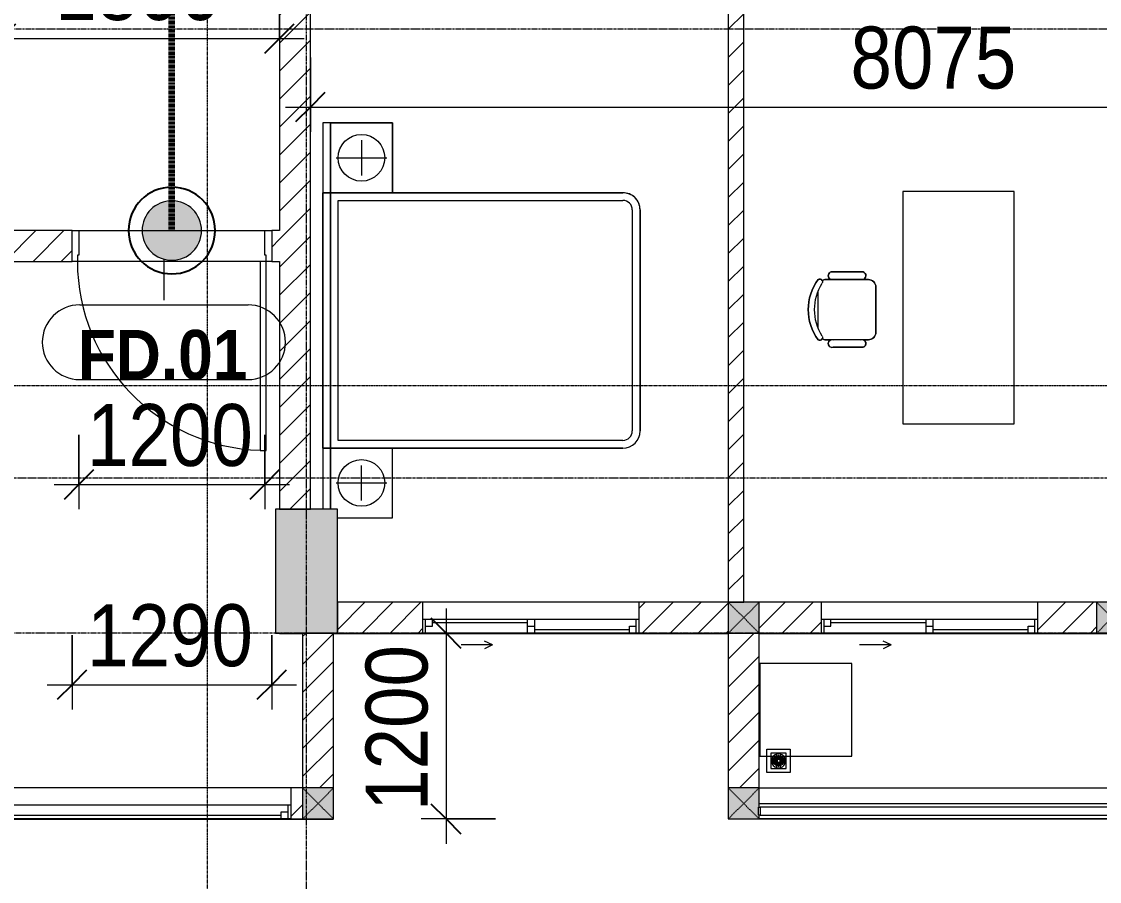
# Model space of a CAD drawing. Header units: millimetres. Extents: x 1591 to 239243, y -15958 to 82755.
# Drawn here: x 183710 to 190674, y 22933 to 28486 of the extents above; entities that cross this region are included whole.
import ezdxf

# ---------------------------------------------------------------- set-up
doc = ezdxf.new("R2010")
doc.units = ezdxf.units.MM
for name, pattern in [('1 NÉT CALL OUT', [6, 3, -3]), ('Dash Dot 3_16_', [7.9375, 4.7625, -1.5875, 0, -1.5875]), ('Dash_2_', [6, 3, -3]), ('Grid Line', [22.225, 12.7, -3.175, 3.175, -3.175])]:
    doc.linetypes.add(name, pattern=pattern)
for name, color, linetype, lineweight in [('0-1', 250, 'Continuous', 5), ('A-ANNO-DIMS', 211, 'Continuous', 9), ('A-ANNO-DIMS-160', 211, 'Continuous', 9), ('A-ANNO-NOTE', 131, 'Continuous', 9), ('A-ANNO-NOTE-1', 131, 'Continuous', 25), ('A-DETL-3', 90, '1 NÉT CALL OUT', 100), ('A-DETL-GENF-2', 10, 'Continuous', 9), ('A-DOOR-3', 10, 'Continuous', 9), ('A-DOOR-FRAM-1', 10, 'Continuous', 9), ('A-DOOR-IDEN', 31, 'Continuous', 9), ('A-FLOR-1', 7, 'Continuous', 9), ('A-FLOR-2', 9, 'Continuous', 9), ('A-FLOR-HRAL', 11, 'Continuous', 9), ('A-GLAZ', 151, 'Continuous', 9), ('A-WALL', 113, 'Continuous', 9), ('A-WALL-1', 253, 'Continuous', 18), ('A-WALL-3', 113, 'Continuous', 18), ('A-WALL-PATT-1', 10, 'Continuous', 9), ('A-WALL-PATT-2', 111, 'Continuous', 9), ('G-ANNO-SYMB-1', 111, 'Dash Dot 3_16_', 18), ('G-IMPT-1', 254, 'Continuous', 9), ('I-FURN', 30, 'Continuous', 9), ('I-FURN-1', 254, 'Continuous', 9), ('M-EQPM-1', 254, 'Continuous', 9), ('S-COLS', 52, 'Continuous', 9), ('S-COLS-1', 52, 'Continuous', 5), ('S-COLS-2', 250, 'Continuous', 18), ('S-COLS-6', 52, 'Continuous', 18), ('S-COLS-HDLN', 52, 'Dash_2_', 9), ('S-GRID-1', 1, 'Grid Line', 9)]:
    doc.layers.add(name, color=color, linetype=linetype, lineweight=lineweight)
doc.styles.add('Arial_B_4', font='arialbd_0.ttf', dxfattribs={"width": 0.9, "height": 320})
doc.styles.add('UTM Avo', font='UTM Avo.ttf', dxfattribs={"width": 0.9, "height": 400})
doc.dimstyles.new('1_Dim_chi_tiet_2_5', dxfattribs={"dimscale": 304.8, "dimtxt": 399.720379, "dimasz": 0.629921, "dimexe": 0.524934, "dimexo": 0.0625, "dimgap": 0.052493, "dimtad": 1, "dimdec": 0, "dimrnd": 5, "dimzin": 0, "dimdsep": 46, "dimtxsty": 'UTM Avo', "dimblk1": 'OBLIQUE', "dimblk2": 'OBLIQUE', "dimsah": 1, "dimcen": 0.09, "dimdle": 0.524934, "dimazin": 0, "dimtfac": 1, "dimtdec": 4, "dimtix": 1, "dimtmove": 0, "dimatfit": 3, "dimfxl": 1.049869, "dimfxlon": 1, "dimtvp": 1, "dimtolj": 1, "dimtzin": 0, "dimarcsym": 2})
doc.dimstyles.new('1_Dim_chi_tiet_2_5_1', dxfattribs={"dimscale": 304.8, "dimtxt": 399.720379, "dimasz": 0.629921, "dimexe": 0.524934, "dimexo": 0.0625, "dimgap": 0.052493, "dimtad": 1, "dimdec": 0, "dimrnd": 5, "dimzin": 0, "dimdsep": 46, "dimtxsty": 'UTM Avo', "dimblk1": 'OBLIQUE', "dimblk2": 'OBLIQUE', "dimsah": 1, "dimcen": 0.09, "dimdle": 0.524934, "dimazin": 0, "dimtfac": 1, "dimtdec": 4, "dimtix": 1, "dimtmove": 0, "dimatfit": 3, "dimfxl": 1.049869, "dimfxlon": 1, "dimtvp": 1, "dimtolj": 1, "dimtzin": 0, "dimarcsym": 2})
pattern_1 = [(45, (101998.83, 0), (-90.50967, 90.50967), [])]

# ---------------------------------------------------------------- blocks, each defined once
blk = doc.blocks.new('NCV_TKTC_KET CAU_rvt-1-TKCS_MB TẦNG 5')
at = {"layer": 'S-COLS-1'}
blk.add_hatch(color=256, dxfattribs=at).paths.add_polyline_path([(83352.6, 24536.9), (83752.6, 24536.9), (83752.6, 25336.9), (83352.6, 25336.9), (83352.6, 24561.9)])
at = {"layer": 'A-FLOR-1'}
for p, q in [((83377.6, 24535.2), (83527.6, 24535.2)), ((83727.2, 24535.2), (86277.6, 24535.2)), ((86477.6, 24535.2), (91652.6, 24535.2)), ((77102.6, 23335.3), (83727.6, 23335.3)), ((86477.6, 23336.9), (91652.6, 23336.9))]:
    blk.add_line(p, q, dxfattribs=at)
at = {"layer": 'S-COLS-2'}
for p, q in [((83752.6, 25336.9), (83352.6, 25336.9)), ((83352.6, 25336.9), (83352.6, 24536.9)), ((83752.6, 24536.9), (83752.6, 25336.9)), ((83352.6, 24536.9), (83752.6, 24536.9))]:
    blk.add_line(p, q, dxfattribs=at)
blk = doc.blocks.new('GIUONG NGU-2TAB-1600x2000 - GIUONG NGU-2TAB-1600x2000-V61-TKCS_MB TẦNG 5')
at = {"layer": 'I-FURN-1'}
for p, q in [((458.5, 0), (63.7, 0)), ((458.5, -50), (458.5, 0)), ((2108.2, 0), (458.5, 0)), ((458.5, 0), (458.5, -50)), ((458.5, 0), (2108.2, 0)), ((2108.2, -50), (2108.2, 0)), ((458.5, -50), (63.7, -50)), ((63.7, -50), (458.5, -50)), ((458.5, -50), (63.7, -50)), ((458.5, -450.3), (458.5, -50)), ((2108.2, -50), (458.5, -50)), ((458.5, -50), (458.5, -1938.9)), ((458.5, -50), (2108.2, -50)), ((458.5, -1938.9), (458.5, -50)), ((458.5, -450.3), (458.5, -50)), ((458.5, -50), (2108.2, -50)), ((2558.2, 0), (2108.2, 0)), ((2108.2, 0), (2108.2, -50)), ((2558.2, -50), (2108.2, -50)), ((2108.2, -50), (2108.2, -450.3)), ((2108.2, -1938.9), (2108.2, -50)), ((2108.2, -50), (2558.2, -50)), ((2108.2, -50), (2558.2, -50)), ((2108.2, -450.3), (2108.2, -50)), ((2108.2, -50), (2108.2, -1938.9)), ((2558.2, -50), (2558.2, 0)), ((2558.2, -450.3), (2558.2, -50)), ((2558.2, -50), (2558.2, -450.3)), ((8.5, -95), (8.5, -450.3)), ((8.5, -95), (8.5, -450.3)), ((233.5, -86.8), (233.5, -413.5)), ((508.5, -100), (2058.2, -100)), ((508.5, -1938.9), (508.5, -100)), ((2058.2, -100), (2058.2, -1938.9)), ((2333.2, -86.8), (2333.2, -413.5)), ((120.2, -250.2), (346.8, -250.2)), ((2446.5, -250.2), (2219.8, -250.2)), ((8.5, -450.3), (458.5, -450.3)), ((8.5, -450.3), (458.5, -450.3)), ((2108.2, -450.3), (2558.2, -450.3)), ((2558.2, -450.3), (2108.2, -450.3)), ((1997.1, -2000), (569.6, -2000)), ((569.6, -2050), (1997.1, -2050)), ((1997.1, -2050), (569.6, -2050))]:
    blk.add_line(p, q, dxfattribs=at)
for centre in [(233.5, -250.2), (2333.2, -250.2)]:
    blk.add_circle(centre, 150.7, dxfattribs=at)
for centre, radius, start, end in [((569.6, -1938.9), 111.1, 180, 270), ((569.6, -1938.9), 111.1, 180, 270), ((569.6, -1938.9), 61.1, 180, 270), ((1997.1, -1938.9), 111.1, 270, 360), ((1997.1, -1938.9), 61.1, 270, 0), ((1997.1, -1938.9), 111.1, 270, 0)]:
    blk.add_arc(centre, radius, start, end, dxfattribs=at)
blk = doc.blocks.new('BAN LV A - BAN LV A_dwg_ban hoc2-348006-TKCS_MB TẦNG 5')
at = {"layer": 'I-FURN'}
for p, q in [((145.8, 437.4), (-145.8, 437.4)), ((-243, 354.4), (-243, 162)), ((-194.4, 388.8), (-194.4, 113.4)), ((194.4, 113.4), (194.4, 388.8)), ((194.4, 351.4), (194.4, 150.8)), ((243.7, 162), (243.7, 354.4)), ((-120.5, 64.8), (120.5, 64.8))]:
    blk.add_line(p, q, dxfattribs=at)
at = {"layer": 'I-FURN', "flags": 128}
blk.add_lwpolyline([(-737.8, 610.5), (-737.8, 1330.5), (-154.9, 1330.5), (762.2, 1330.5), (762.2, 610.5)], close=True, dxfattribs=at)
at = {"layer": 'I-FURN'}
for centre, radius, start, end in [((-145.8, 388.8), 48.6, 90, 180), ((145.8, 388.8), 48.6, 360, 90), ((-218.7, 347.3), 25.3, 343.7398, 163.7398), ((219.4, 347.3), 25.3, 16.2602, 170.70537), ((-218.7, 154.9), 25.3, 163.7398, 16.2602), ((219.4, 154.9), 25.3, 189.29463, 16.2602), ((-180.2, 75.4), 17.8, 57.97259, 216.69006), ((-145.8, 113.4), 48.6, 180, 207.58444), ((0, 359.3), 318.2, 237.57575, 302.42425), ((180.2, 75.4), 17.8, 323.30994, 122.02741), ((145.8, 113.4), 48.6, 332.41556, 0), ((0, 324), 324, 233.1301, 306.8699)]:
    blk.add_arc(centre, radius, start, end, dxfattribs=at)
blk = doc.blocks.new('BAN LV A - BAN LV A_dwg-348005-TKCS_MB TẦNG 5')
at = {"extrusion": (0, 0, -1), "zscale": -1, "rotation": 180}
blk.add_blockref('BAN LV A - BAN LV A_dwg_ban hoc2-348006-TKCS_MB TẦNG 5', (-729, 1383.7), dxfattribs=at)
blk = doc.blocks.new('BAN LV A - BAN LV A-348231-TKCS_MB TẦNG 5')
at = {"layer": 'I-FURN-1'}
for p, q in [((534.6, 1270.3), (534.6, 1235.9)), ((923.4, 1232.9), (923.4, 1270.3)), ((486, 1221.7), (486, 1029.3)), ((972.7, 1029.3), (972.7, 1221.7)), ((534.6, 1029.3), (534.6, 994.9)), ((923.4, 994.9), (923.4, 1032.3)), ((583.2, 946.3), (874.8, 946.3)), ((1491.2, 773.2), (-8.8, 773.2)), ((-8.8, 773.2), (-8.8, 53.2)), ((1491.2, 53.2), (1491.2, 773.2)), ((-8.8, 53.2), (1491.2, 53.2))]:
    blk.add_line(p, q, dxfattribs=at)
for centre, radius, start, end in [((729, 1059.7), 324, 53.1301, 126.8699), ((510.3, 1228.8), 25.3, 16.2602, 196.2602), ((548.9, 1308.3), 17.8, 143.30994, 240.59603), ((583.2, 1270.3), 48.6, 152.41556, 180), ((909.2, 1308.3), 17.8, 299.40397, 36.69006), ((874.8, 1270.3), 48.6, 360, 27.58444), ((948.4, 1228.8), 25.3, 343.7398, 170.70537), ((510.3, 1036.4), 25.3, 196.2602, 343.7398), ((583.2, 994.9), 48.6, 180, 270), ((874.8, 994.9), 48.6, 270, 360), ((948.4, 1036.4), 25.3, 189.29463, 343.7398)]:
    blk.add_arc(centre, radius, start, end, dxfattribs=at)
blk.add_blockref('BAN LV A - BAN LV A_dwg-348005-TKCS_MB TẦNG 5', (0, 0))
blk = doc.blocks.new('MAY GIAT - MAY GIAT_dwg-348053-TKCS_MB TẦNG 5')
at = {"layer": 'G-IMPT-1', "flags": 128}
blk.add_lwpolyline([(5, 596.6), (5, 2.3), (605, 2.3), (605, 596.6)], close=True, dxfattribs=at)
blk = doc.blocks.new('MAY GIAT - MAY GIAT-348233-TKCS_MB TẦNG 5')
at = {"layer": 'I-FURN-1'}
for p, q in [((5, 596.6), (5, 2.3)), ((605, 596.6), (5, 596.6)), ((605, 2.3), (605, 596.6)), ((5, 2.3), (605, 2.3))]:
    blk.add_line(p, q, dxfattribs=at)
blk.add_blockref('MAY GIAT - MAY GIAT_dwg-348053-TKCS_MB TẦNG 5', (0, 0))
blk = doc.blocks.new('THU NUOC - THU NUOC-V78-TKCS_MB TẦNG 5')
at = {"layer": 'M-EQPM-1'}
for p, q in [((-66.3, -70.6), (-66.3, 79.4)), ((-66.3, 79.4), (38.4, 79.4)), ((38.4, 79.4), (83.7, 79.4)), ((83.7, 79.4), (83.7, -70.6)), ((38.4, 54.4), (-41.3, 54.4)), ((-41.3, 54.4), (-41.3, -45.6)), ((-23.3, 19.6), (38.4, 19.6)), ((38.4, 13.6), (-23.3, 13.6)), ((-23.3, 7.2), (0.7, 7.2)), ((0.7, 1.2), (-23.3, 1.2)), ((-11, 32.1), (28.5, 32.1)), ((28.5, 26.1), (-11, 26.1)), ((-1.1, 44.5), (18.5, 44.5)), ((18.5, 38.5), (-1.1, 38.5)), ((0.7, 7.2), (0.7, 1.2)), ((16.7, 1.2), (16.7, 7.2)), ((16.7, 7.2), (38.4, 7.2)), ((38.4, 1.2), (16.7, 1.2)), ((58.7, 54.4), (38.4, 54.4)), ((38.4, 19.6), (40.9, 19.6)), ((40.9, 13.6), (38.4, 13.6)), ((38.4, 7.2), (40.9, 7.2)), ((40.9, 1.2), (38.4, 1.2)), ((58.7, -45.6), (58.7, 54.4)), ((-41.3, -45.6), (38.4, -45.6)), ((-23.3, -4.8), (38.4, -4.8)), ((38.4, -10.8), (-23.3, -10.8)), ((-11, -17.3), (28.5, -17.3)), ((28.5, -23.3), (-11, -23.3)), ((-1.1, -29.6), (18.5, -29.6)), ((18.5, -35.6), (-1.1, -35.6)), ((38.4, -4.8), (40.9, -4.8)), ((40.9, -10.8), (38.4, -10.8)), ((38.4, -45.6), (58.7, -45.6)), ((38.4, -70.6), (-66.3, -70.6)), ((83.7, -70.6), (38.4, -70.6))]:
    blk.add_line(p, q, dxfattribs=at)
for centre, radius, start, end in [((8.7, 4.4), 45, 48.54217, 180), ((8.7, 4.4), 45, 48.54217, 180), ((8.7, 4.4), 45, 180, 311.45783), ((8.7, 4.4), 45, 180, 311.45783), ((-23.3, 16.6), 3, 90, 270), ((-23.3, 4.2), 3, 90, 270), ((-11, 29.1), 3, 90, 270), ((-1.1, 41.5), 3, 90, 270), ((18.5, 41.5), 3, 270, 90), ((28.5, 29.1), 3, 270, 90), ((8.7, 4.4), 45, 45, 48.54217), ((8.7, 4.4), 45, 30, 48.54217), ((8.7, 4.4), 45, 30, 45), ((40.9, 16.6), 3, 45, 90), ((40.9, 16.6), 3, 270, 285), ((40.9, 4.2), 3, 75, 90), ((40.9, 4.2), 3, 270, 300), ((40.9, 16.6), 3, 285, 315), ((40.9, 4.2), 3, 60, 75), ((40.9, 4.2), 3, 45, 60), ((40.9, 4.2), 3, 300, 330), ((40.9, 16.6), 3, 30, 45), ((40.9, 16.6), 3, 315, 345), ((40.9, 4.2), 3, 15, 45), ((40.9, 16.6), 3, 0, 30), ((40.9, 4.2), 3, 330, 345), ((40.9, 16.6), 3, 345, 0), ((40.9, 4.2), 3, 345, 15), ((8.7, 4.4), 45, 0, 30), ((8.7, 4.4), 45, 15, 30), ((8.7, 4.4), 45, 330, 0), ((8.7, 4.4), 45, 360, 15), ((8.7, 4.4), 45, 345, 360), ((-23.3, -7.8), 3, 90, 270), ((-11, -20.3), 3, 90, 270), ((-1.1, -32.6), 3, 90, 270), ((18.5, -32.6), 3, 270, 90), ((28.5, -20.3), 3, 270, 90), ((8.7, 4.4), 45, 311.45783, 315), ((8.7, 4.4), 45, 311.45783, 315), ((8.7, 4.4), 45, 315, 330), ((8.7, 4.4), 45, 315, 330), ((40.9, -7.8), 3, 75, 90), ((40.9, -7.8), 3, 270, 315), ((40.9, -7.8), 3, 60, 75), ((40.9, -7.8), 3, 15, 60), ((40.9, -7.8), 3, 315, 330), ((40.9, -7.8), 3, 330, 15), ((8.7, 4.4), 45, 330, 345)]:
    blk.add_arc(centre, radius, start, end, dxfattribs=at)
blk = doc.blocks.new('NCV_TKTC_TANG 5_rvt-1-TKCS_MB TẦNG 5')
at = {"layer": 'A-WALL-PATT-1'}
h = blk.add_hatch(dxfattribs=at)
h.set_pattern_fill('FP_1', color=256, style=0, pattern_type=2)
h.set_pattern_definition([(45, (0, 0), (-90.50967, 90.50967), [])])
h.paths.add_polyline_path([(86377.6, 24737.4), (86377.6, 28836.9), (86277.6, 28836.9), (86277.6, 24737.4)])
h.paths.add_polyline_path([(86371, 29036.9), (86377.6, 29036.9), (86377.6, 29486.9), (86277.6, 29486.9), (86277.6, 29036.9)])
h.paths.add_polyline_path([(86327.6, 30386.9), (86377.6, 30386.9), (86377.6, 30436.5), (86277.6, 30436.5), (86277.6, 30386.9)])
at = {"layer": 'A-FLOR-2'}
blk.add_line((86477.6, 23536.9), (91652.6, 23536.9), dxfattribs=at)
at = {"layer": 'A-WALL-1'}
for p, q in [((86277.6, 28836.9), (86277.6, 24737.4)), ((86377.6, 24737.4), (86377.6, 28836.9)), ((86277.6, 24737.4), (86377.6, 24737.4))]:
    blk.add_line(p, q, dxfattribs=at)
at = {"layer": 'I-FURN-1'}
for name, p, rotation in [('GIUONG NGU-2TAB-1600x2000 - GIUONG NGU-2TAB-1600x2000-V61-TKCS_MB TẦNG 5', (83657.6, 25273.2), 90.00000000000077), ('BAN LV A - BAN LV A-348231-TKCS_MB TẦNG 5', (88177.6, 25896.9), 90.00000000000031), ('MAY GIAT - MAY GIAT-348233-TKCS_MB TẦNG 5', (87077.6, 23736.9), 90.00000000000031)]:
    blk.add_blockref(name, p, dxfattribs=dict(at, rotation=rotation))
at = {"layer": 'M-EQPM-1', "rotation": 90.0000000000001}
blk.add_blockref('THU NUOC - THU NUOC-V78-TKCS_MB TẦNG 5', (86607, 23703.6), dxfattribs=at)
blk = doc.blocks.new('G1_SOF - BO TRU - 200x200-V17-TKCS_MB TẦNG 5')
at = {"layer": 'S-COLS'}
blk.add_hatch(color=256, dxfattribs=at).paths.add_polyline_path([(-100, -100), (100, -99.6), (100, -74.6), (95, -73.3), (95, -24.6), (100, -24.6), (100, 100), (-100, 100), (-100, -100)])
at = {"layer": 'S-COLS-6'}
for p, q in [((100, 100), (-100, 100)), ((-100, 100), (-100, -100)), ((100, -24.6), (100, 100)), ((-100, -100), (100, -100)), ((100, -100), (100, -74.6))]:
    blk.add_line(p, q, dxfattribs=at)
at = {"layer": 'S-COLS-HDLN'}
for p, q in [((100, 100), (-100, -100)), ((-100, 100), (100, -100))]:
    blk.add_line(p, q, dxfattribs=at)
blk = doc.blocks.new('G1_SOF - BO TRU - 200x200-3055083-TKCS_MB TẦNG 5')
at = {"layer": 'S-COLS'}
blk.add_hatch(color=256, dxfattribs=at).paths.add_polyline_path([(100, -100), (100, 100), (-100, 100), (-100, -100), (8.4, -100)])
at = {"layer": 'S-COLS-6'}
for p, q in [((100, 100), (-100, 100)), ((-100, 100), (-100, -100)), ((100, -100), (100, 100)), ((-100, -100), (100, -100))]:
    blk.add_line(p, q, dxfattribs=at)
at = {"layer": 'S-COLS-HDLN'}
for p, q in [((100, 100), (-100, -100)), ((-100, 100), (100, -100))]:
    blk.add_line(p, q, dxfattribs=at)
blk = doc.blocks.new('1_FAMILY RVT - W01-WxH 1400x1400xmm-389822-TKCS_MB TẦNG 5')
at = {"layer": 'A-GLAZ'}
for p, q in [((248.4, 172.39), (299.2, 197.79)), ((248.4, 172.39), (299.2, 146.99)), ((248.4, 172.39), (451.6, 172.39)), ((-700, 96.19), (-700, -103.81)), ((700, 96.19), (-700, 96.19)), ((-700, 96.19), (-636.5, 96.19)), ((-680.95, 96.19), (-680.95, 7.29)), ((-636.5, 96.19), (-22.225, 96.19)), ((-636.5, 96.19), (-636.5, 51.74)), ((-636.5, 73.965), (-22.225, 73.965)), ((-22.225, 7.29), (-22.225, 96.19)), ((-22.225, 96.19), (22.225, 96.19)), ((22.225, 96.19), (680.95, 96.19)), ((22.225, 96.19), (22.225, 7.29)), ((680.95, 96.19), (700, 96.19)), ((680.95, 96.19), (680.95, 7.29)), ((700, -103.81), (700, 96.19)), ((-700, 7.29), (-680.95, 7.29)), ((-636.5, 51.74), (-680.95, 51.74)), ((-680.95, 7.29), (-22.225, 7.29)), ((22.225, 51.74), (-22.225, 51.74)), ((-22.225, 7.29), (22.225, 7.29)), ((22.225, 29.515), (636.5, 29.515)), ((22.225, 7.29), (636.5, 7.29)), ((636.5, 51.74), (636.5, 7.29)), ((680.95, 51.74), (636.5, 51.74)), ((636.5, 7.29), (700, 7.29)), ((-700, -103.81), (700, -103.81))]:
    blk.add_line(p, q, dxfattribs=at)
blk = doc.blocks.new('1_FAMILY RVT - W01-WxH 1400x6000-587637-TKCS_MB TẦNG 5')
at = {"layer": 'A-GLAZ'}
for p, q in [((1398.4, 172.39), (1449.2, 197.79)), ((1398.4, 172.39), (1449.2, 146.99)), ((1398.4, 172.39), (1601.6, 172.39)), ((-3000, 96.19), (-3000, -103.81)), ((3000, 96.19), (-3000, 96.19)), ((-3000, 96.19), (-2936.5, 96.19)), ((-2980.95, 96.19), (-2980.95, 7.29)), ((-2936.5, 96.19), (-22.225, 96.19)), ((-2936.5, 96.19), (-2936.5, 51.74)), ((-2936.5, 73.965), (-22.225, 73.965)), ((-22.225, 7.29), (-22.225, 96.19)), ((-22.225, 96.19), (22.225, 96.19)), ((22.225, 96.19), (2980.95, 96.19)), ((22.225, 96.19), (22.225, 7.29)), ((2980.95, 96.19), (3000, 96.19)), ((2980.95, 96.19), (2980.95, 7.29)), ((3000, -103.81), (3000, 96.19)), ((-3000, 7.29), (-2980.95, 7.29)), ((-2936.5, 51.74), (-2980.95, 51.74)), ((-2980.95, 7.29), (-22.225, 7.29)), ((22.225, 51.74), (-22.225, 51.74)), ((-22.225, 7.29), (22.225, 7.29)), ((22.225, 29.515), (2936.5, 29.515)), ((22.225, 7.29), (2936.5, 7.29)), ((2936.5, 51.74), (2936.5, 7.29)), ((2980.95, 51.74), (2936.5, 51.74)), ((2936.5, 7.29), (3000, 7.29)), ((-3000, -103.81), (3000, -103.81))]:
    blk.add_line(p, q, dxfattribs=at)
blk = doc.blocks.new('Railing - 50 x 10mm-1251311-TKCS_MB TẦNG 5')
at = {"layer": 'A-FLOR-HRAL'}
for p, q in [((25, 5), (-25, 5)), ((-25, 5), (-25, -5)), ((25, -5), (25, 5)), ((-25, -5), (25, -5))]:
    blk.add_line(p, q, dxfattribs=at)
blk = doc.blocks.new('Railing - Railing-3261678-TKCS_MB TẦNG 5')
at = {"layer": 'A-FLOR-HRAL'}
for p, q in [((91652.6, 23412.4), (86482.6, 23412.4)), ((86482.6, 23362.4), (91652.6, 23362.4))]:
    blk.add_line(p, q, dxfattribs=at)
at = {"extrusion": (0, 0, -1), "zscale": -1, "rotation": 90}
for p in [(-86477.6, 23387.4), (-91657.6, 23387.4)]:
    blk.add_blockref('Railing - 50 x 10mm-1251311-TKCS_MB TẦNG 5', p, dxfattribs=at)
blk = doc.blocks.new('FD_01 - FD_01-1200x2200mm-1787918-TKCS_MB TẦNG 5')
at = {"layer": 'A-DETL-GENF-2'}
for p, q in [((610, -100), (570, -100)), ((570, -100), (570, -1320)), ((610, -1320), (610, -100)), ((570, -1320), (610, -1320))]:
    blk.add_line(p, q, dxfattribs=at)
blk.add_arc((610, -100), 1220, 180, 268.12111, dxfattribs=at)
at = {"layer": 'A-DOOR-FRAM-1'}
for p, q in [((-645, 100), (-600, 100)), ((-645, -100), (-645, 100)), ((-600, 100), (-600, -60)), ((600, 100), (645, 100)), ((600, -60), (600, 100)), ((645, 100), (645, -100)), ((-600, -60), (-610, -60)), ((-610, -60), (-610, -100)), ((610, -60), (600, -60)), ((610, -100), (610, -60)), ((-610, -100), (-645, -100)), ((645, -100), (610, -100))]:
    blk.add_line(p, q, dxfattribs=at)
blk = doc.blocks.new('DIMBLOCK15-TKCS_MB TẦNG 5')
at = {"layer": 'A-ANNO-DIMS-160'}
for p, q in [((183576.4, 28696.6), (183576.4, 28216.6)), ((183576.4, 28376.6), (183576.4, 28696.6)), ((185376.4, 28696.6), (185376.4, 28216.6)), ((185376.4, 28376.6), (185376.4, 28696.6)), ((183416.4, 28376.6), (185536.4, 28376.6))]:
    blk.add_line(p, q, dxfattribs=at)
at = {"layer": 'A-ANNO-DIMS-160', "lineweight": 25}
for p, q in [((183576.4, 28376.6), (183672.4, 28472.6)), ((185376.4, 28376.6), (185472.4, 28472.6)), ((183576.4, 28376.6), (183480.4, 28280.6)), ((185376.4, 28376.6), (185280.4, 28280.6))]:
    blk.add_line(p, q, dxfattribs=at)
at = {"layer": 'A-ANNO-DIMS-160', "color": 0, "insert": (183928.6, 28896.3), "char_height": 400, "width": 1314.636, "attachment_point": 1, "line_spacing_factor": 1.110334, "style": 'UTM Avo'}
blk.add_mtext('1800', dxfattribs=at)
blk = doc.blocks.new('_Oblique')
at = {"color": 0, "linetype": 'ByBlock', "lineweight": -2}
blk.add_line((-0.5, -0.5), (0.5, 0.5), dxfattribs=at)
blk = doc.blocks.new('DIMBLOCK55-TKCS_MB TẦNG 5')
at = {"layer": 'A-ANNO-DIMS-160'}
for p, q in [((185576.4, 28254.2), (185576.4, 27774.2)), ((185576.4, 27934.2), (185576.4, 28254.2)), ((193651.4, 28254.2), (193651.4, 27774.2)), ((193651.4, 27934.2), (193651.4, 28254.2)), ((185416.4, 27934.2), (193811.4, 27934.2))]:
    blk.add_line(p, q, dxfattribs=at)
at = {"layer": 'A-ANNO-DIMS-160', "lineweight": 25}
for p, q in [((185576.4, 27934.2), (185672.4, 28030.2)), ((193651.4, 27934.2), (193747.4, 28030.2)), ((185576.4, 27934.2), (185480.4, 27838.2)), ((193651.4, 27934.2), (193555.4, 27838.2))]:
    blk.add_line(p, q, dxfattribs=at)
at = {"layer": 'A-ANNO-DIMS-160', "color": 0, "insert": (189066.1, 28453.9), "char_height": 400, "width": 1314.636, "attachment_point": 1, "line_spacing_factor": 1.110334, "style": 'UTM Avo'}
blk.add_mtext('8075', dxfattribs=at)
blk = doc.blocks.new('DIMBLOCK110-TKCS_MB TẦNG 5')
at = {"layer": 'A-ANNO-DIMS-160'}
for p, q in [((184036.4, 24523.6), (184036.4, 24043.6)), ((184036.4, 24203.6), (184036.4, 24523.6)), ((185326.4, 24523.6), (185326.4, 24043.6)), ((185326.4, 24203.6), (185326.4, 24523.6)), ((183876.4, 24203.6), (185486.4, 24203.6))]:
    blk.add_line(p, q, dxfattribs=at)
at = {"layer": 'A-ANNO-DIMS-160', "lineweight": 25}
for p, q in [((184036.4, 24203.6), (184132.4, 24299.6)), ((185326.4, 24203.6), (185422.4, 24299.6)), ((184036.4, 24203.6), (183940.4, 24107.6)), ((185326.4, 24203.6), (185230.4, 24107.6))]:
    blk.add_line(p, q, dxfattribs=at)
at = {"layer": 'A-ANNO-DIMS-160', "color": 0, "insert": (184133.6, 24723.2), "char_height": 400, "width": 1314.636, "attachment_point": 1, "line_spacing_factor": 1.110334, "style": 'UTM Avo'}
blk.add_mtext('1290', dxfattribs=at)
blk = doc.blocks.new('DIMBLOCK157-TKCS_MB TẦNG 5')
at = {"layer": 'A-ANNO-DIMS-160'}
for p, q in [((184081.4, 25816.9), (184081.4, 25336.9)), ((184081.4, 25496.9), (184081.4, 25816.9)), ((185281.4, 25816.9), (185281.4, 25336.9)), ((185281.4, 25496.9), (185281.4, 25816.9)), ((183921.4, 25496.9), (185441.4, 25496.9))]:
    blk.add_line(p, q, dxfattribs=at)
at = {"layer": 'A-ANNO-DIMS-160', "lineweight": 25}
for p, q in [((184081.4, 25496.9), (184177.4, 25592.9)), ((185281.4, 25496.9), (185377.4, 25592.9)), ((184081.4, 25496.9), (183985.4, 25400.9)), ((185281.4, 25496.9), (185185.4, 25400.9))]:
    blk.add_line(p, q, dxfattribs=at)
at = {"layer": 'A-ANNO-DIMS-160', "color": 0, "insert": (184133.6, 26016.5), "char_height": 400, "width": 1314.636, "attachment_point": 1, "line_spacing_factor": 1.110334, "style": 'UTM Avo'}
blk.add_mtext('1200', dxfattribs=at)
blk = doc.blocks.new('STN_Door Tag - STN_Door Tag-1788670-TKCS_MB TẦNG 5')
at = {"layer": 'A-DOOR-IDEN'}
for p, q in [((-3.37, 1.495), (3.431, 1.495)), ((-3.37, -1.524), (3.431, -1.524))]:
    blk.add_line(p, q, dxfattribs=at)
for centre, start, end in [((-3.37, -0.015), 90, 270), ((3.431, -0.015), 270, 90)]:
    blk.add_arc(centre, 1.509, start, end, dxfattribs=at)
blk = doc.blocks.new('HDNDCT_GHI CHÚ CỬA CHỐNG CHÁY EI60 - HDNDCT_GHI CHÚ CỬA CHỐNG CHÁY EI60-1614697-TKCS_MB TẦNG 5')
at = {"layer": 'A-ANNO-NOTE'}
h = blk.add_hatch(color=256, dxfattribs=at)
edge = h.paths.add_edge_path()
edge.add_arc((0, 0), 1.2, 0, 180)
edge.add_arc((0, 0), 1.2, 180, 360)
for radius, start, end in [(1.75, 360, 180), (1.2, 360, 180), (1.2, 180, 360)]:
    blk.add_arc((0, 0), radius, start, end, dxfattribs=at)
at = {"layer": 'A-ANNO-NOTE-1'}
for start, end in [(360, 180), (180, 360)]:
    blk.add_arc((0, 0), 1.75, start, end, dxfattribs=at)
blk = doc.blocks.new('DIMBLOCK287-TKCS_MB TẦNG 5')
at = {"layer": 'A-ANNO-DIMS-160'}
for p, q in [((186452.9, 24696.9), (186452.9, 23176.9)), ((186772.9, 24536.9), (186292.9, 24536.9)), ((186452.9, 24536.9), (186772.9, 24536.9)), ((186772.9, 23336.9), (186292.9, 23336.9)), ((186452.9, 23336.9), (186772.9, 23336.9))]:
    blk.add_line(p, q, dxfattribs=at)
at = {"layer": 'A-ANNO-DIMS-160', "lineweight": 25}
for p, q in [((186452.9, 24536.9), (186356.9, 24632.9)), ((186452.9, 24536.9), (186548.9, 24440.9)), ((186452.9, 23336.9), (186356.9, 23432.9)), ((186452.9, 23336.9), (186548.9, 23240.9))]:
    blk.add_line(p, q, dxfattribs=at)
at = {"layer": 'A-ANNO-DIMS-160', "color": 0, "insert": (185933.3, 23389.2), "char_height": 400, "width": 1314.636, "attachment_point": 1, "rotation": 90, "line_spacing_factor": 1.110334, "style": 'UTM Avo'}
blk.add_mtext('1200', dxfattribs=at)

msp = doc.modelspace()

# ---------------------------------------------------------------- hatches: boundary and pattern name
at = {"layer": 'A-WALL-PATT-2'}
h = msp.add_hatch(dxfattribs=at)
h.set_pattern_fill('FP_1', color=256, style=0, pattern_type=2)
h.set_pattern_definition(pattern_1)
h.paths.add_polyline_path([(185518.7, 25336.9), (185576.4, 25336.9), (185576.4, 28836.9), (185376.4, 28836.9), (185376.4, 25336.9)])
h.paths.add_polyline_path([(185414.8, 29036.9), (185576.4, 29036.9), (185576.4, 32536.9), (185376.4, 32536.9), (185376.4, 29036.9)])
h = msp.add_hatch(dxfattribs=at)
h.set_pattern_fill('FP_1', color=256, style=0, pattern_type=2)
h.set_pattern_definition(pattern_1)
h.paths.add_polyline_path([(185376.4, 26936.9), (185376.4, 27136.9), (185326.4, 27136.9), (185326.4, 26936.9), (185366.1, 26936.9)])
h.paths.add_polyline_path([(183576.4, 26936.9), (184036.4, 26936.9), (184036.4, 27136.9), (183576.4, 27136.9)])
h = msp.add_hatch(dxfattribs=at)
h.set_pattern_fill('FP_1', color=256, style=0, pattern_type=2)
h.set_pattern_definition(pattern_1)
h.paths.add_polyline_path([(188276.4, 24536.9), (188276.4, 24736.9), (187701.4, 24736.9), (187701.4, 24536.9), (187936.7, 24536.9)])
h.paths.add_polyline_path([(186301.4, 24536.9), (186301.4, 24736.9), (185751.4, 24736.9), (185751.4, 24536.9)])
h = msp.add_hatch(dxfattribs=at)
h.set_pattern_fill('FP_1', color=256, style=0, pattern_type=2)
h.set_pattern_definition(pattern_1)
h.paths.add_polyline_path([(190276.4, 24536.9), (190656.4, 24536.9), (190656.4, 24736.9), (190276.4, 24736.9)])
h.paths.add_polyline_path([(190856.4, 24536.9), (190951.4, 24536.9), (190951.4, 24736.9), (190856.4, 24736.9), (190856.4, 24708.8)])
h.paths.add_polyline_path([(188742.7, 24536.9), (188876.4, 24536.9), (188876.4, 24736.9), (188476.4, 24736.9), (188476.4, 24536.9)])
h.paths.add_polyline_path([(193451.4, 24536.9), (193551.4, 24536.9), (193551.4, 24736.9), (193451.4, 24736.9), (193451.4, 24636.9)])
h = msp.add_hatch(dxfattribs=at)
h.set_pattern_fill('FP_1', color=256, style=0, pattern_type=2)
h.set_pattern_definition(pattern_1)
h.paths.add_polyline_path([(185526.8, 23536.9), (185726.4, 23537.4), (185726.4, 24536.9), (185526.4, 24535.2), (185526.4, 23536.9)])
h = msp.add_hatch(dxfattribs=at)
h.set_pattern_fill('FP_1', color=256, style=0, pattern_type=2)
h.set_pattern_definition(pattern_1)
h.paths.add_polyline_path([(188276.4, 23536.9), (188476.4, 23536.9), (188476.4, 24536.9), (188276.4, 24535.2), (188276.4, 23617.7)])
h = msp.add_hatch(dxfattribs=at)
h.set_pattern_fill('FP_1', color=256, style=0, pattern_type=2)
h.set_pattern_definition(pattern_1)
h.paths.add_polyline_path([(179451.4, 23337.4), (179451.4, 23537.4), (179301.4, 23536.9), (179301.4, 23337.4), (179451.4, 23337.4)])
h.paths.add_polyline_path([(185451.4, 23337.4), (185526.4, 23337.4), (185526.4, 23537.4), (185451.4, 23537.4), (185451.4, 23358.1)])

# ---------------------------------------------------------------- linework, layer by layer
at = {"layer": 'A-DETL-3'}
msp.add_line((184681.4, 27136.9), (184681.4, 34537.4), dxfattribs=at)
at = {"layer": 'A-DOOR-IDEN'}
msp.add_line((184629.7, 26949.4), (184630, 26687), dxfattribs=at)
at = {"layer": 'A-WALL'}
for p, q in [((184081.4, 27136.9), (185281.4, 27136.9)), ((185291.4, 26936.9), (184071.4, 26936.9)), ((188476.4, 23437.4), (193651.4, 23437.4)), ((193651.4, 23337.4), (188476.4, 23337.4))]:
    msp.add_line(p, q, dxfattribs=at)
at = {"layer": 'A-WALL-3'}
for p, q in [((185376.4, 28836.9), (185376.4, 27136.9)), ((185576.4, 25336.9), (185576.4, 28836.9)), ((184036.4, 27136.9), (183576.4, 27136.9)), ((185376.4, 27136.9), (185326.4, 27136.9)), ((183576.4, 26936.9), (184036.4, 26936.9)), ((185326.4, 26936.9), (185376.4, 26936.9)), ((185376.4, 26936.9), (185376.4, 25336.9)), ((185376.4, 25336.9), (185576.4, 25336.9)), ((186301.4, 24736.9), (185751.4, 24736.9)), ((185751.4, 24736.9), (185751.4, 24536.9)), ((188276.4, 24736.9), (187701.4, 24736.9)), ((188876.4, 24736.9), (188476.4, 24736.9)), ((190656.4, 24736.9), (190276.4, 24736.9)), ((185726.4, 24536.9), (185526.4, 24536.9)), ((185526.4, 24536.9), (185526.4, 23537.4)), ((185726.4, 23536.9), (185726.4, 24536.9)), ((185751.4, 24536.9), (186301.4, 24536.9)), ((187701.4, 24536.9), (188276.4, 24536.9)), ((188276.4, 24536.9), (188276.4, 23536.9)), ((188476.4, 24536.9), (188876.4, 24536.9)), ((188476.4, 23536.9), (188476.4, 24536.9)), ((190276.4, 24536.9), (190656.4, 24536.9)), ((185526.4, 23537.4), (185451.4, 23537.4)), ((185451.4, 23337.4), (185526.4, 23337.4))]:
    msp.add_line(p, q, dxfattribs=at)
at = {"layer": 'G-ANNO-SYMB-1'}
for p, q in [((184910.2, 82373.8), (184910.2, 13320.5)), ((130746.6, 26135.3), (236925.7, 26135.3))]:
    msp.add_line(p, q, dxfattribs=at)
at = {"layer": 'S-GRID-1'}
for p, q in [((185551.4, 19118.3), (185551.4, 76659.6)), ((229978.4, 28436.9), (136410.9, 28436.9)), ((227946.4, 25536.9), (138442.9, 25536.9)), ((229978.4, 24536.9), (136410.9, 24536.9))]:
    msp.add_line(p, q, dxfattribs=at)

# ---------------------------------------------------------------- block references
at = {"layer": '0-1'}
for name in ['NCV_TKTC_KET CAU_rvt-1-TKCS_MB TẦNG 5', 'NCV_TKTC_TANG 5_rvt-1-TKCS_MB TẦNG 5']:
    msp.add_blockref(name, (101998.8, 0), dxfattribs=at)
at = {"layer": 'A-ANNO-NOTE', "xscale": 160, "yscale": 160, "zscale": 160}
msp.add_blockref('HDNDCT_GHI CHÚ CỬA CHỐNG CHÁY EI60 - HDNDCT_GHI CHÚ CỬA CHỐNG CHÁY EI60-1614697-TKCS_MB TẦNG 5', (184681.4, 27136.9), dxfattribs=at)
at = {"layer": 'A-DOOR-3'}
msp.add_blockref('FD_01 - FD_01-1200x2200mm-1787918-TKCS_MB TẦNG 5', (184681.4, 27036.9), dxfattribs=at)
at = {"layer": 'A-DOOR-IDEN', "xscale": 159.9999999999999, "yscale": 159.9999999999999, "zscale": 159.9999999999999}
msp.add_blockref('STN_Door Tag - STN_Door Tag-1788670-TKCS_MB TẦNG 5', (184625.1, 26418.1), dxfattribs=at)
at = {"layer": 'A-FLOR-HRAL'}
msp.add_blockref('Railing - Railing-3261678-TKCS_MB TẦNG 5', (101998.8, 0), dxfattribs=at)
at = {"layer": 'A-GLAZ', "rotation": 180}
for name, p in [('1_FAMILY RVT - W01-WxH 1400x1400xmm-389822-TKCS_MB TẦNG 5', (187001.4, 24633.1)), ('1_FAMILY RVT - W01-WxH 1400x1400xmm-389822-TKCS_MB TẦNG 5', (189576.4, 24633.1)), ('1_FAMILY RVT - W01-WxH 1400x6000-587637-TKCS_MB TẦNG 5', (182451.4, 23433.6))]:
    msp.add_blockref(name, p, dxfattribs=at)
at = {"layer": 'S-COLS'}
for name, p in [('G1_SOF - BO TRU - 200x200-3055083-TKCS_MB TẦNG 5', (188376.4, 24636.9)), ('G1_SOF - BO TRU - 200x200-3055083-TKCS_MB TẦNG 5', (190756.4, 24636.9)), ('G1_SOF - BO TRU - 200x200-3055083-TKCS_MB TẦNG 5', (185626.4, 23436.9)), ('G1_SOF - BO TRU - 200x200-V17-TKCS_MB TẦNG 5', (188376.4, 23436.9))]:
    msp.add_blockref(name, p, dxfattribs=at)

# ---------------------------------------------------------------- texts
at = {"layer": 'A-DOOR-IDEN', "insert": (184621.9, 26332.7), "char_height": 320, "width": 1124.64, "attachment_point": 5, "line_spacing_factor": 0.936439, "style": 'Arial_B_4'}
msp.add_mtext('\\pt7.2,14.4,21.6,28.8,36,43.2,50.4,57.6,64.8,72,79.2,86.4,93.6,100.8,108,115.2,122.4,129.6,136.8,144,151.2,158.4,165.6,172.8,180,187.2,194.4,201.6,208.8,216,223.2,230.4;FD.01', dxfattribs=at)

# ---------------------------------------------------------------- dimensions: what is measured, and where the dimension line sits
at = {"layer": 'A-ANNO-DIMS'}
for base, p1, p2, override, picture, middle in [((185376.4, 28376.6), (183576.4, 28696.6), (185376.4, 28696.6), {"dimpost": '<>', "dimfxl": 1800}, 'DIMBLOCK15-TKCS_MB TẦNG 5', (184476.4, 28599.6)), ((193651.4, 27934.2), (185576.4, 28254.2), (193651.4, 28254.2), {"dimpost": '<>', "dimfxl": 8075}, 'DIMBLOCK55-TKCS_MB TẦNG 5', (189613.9, 28157.2)), ((185281.4, 25496.9), (184081.4, 25816.9), (185281.4, 25816.9), {"dimpost": '<>', "dimfxl": 1200}, 'DIMBLOCK157-TKCS_MB TẦNG 5', (184681.4, 25719.9)), ((185326.4, 24203.6), (184036.4, 24523.6), (185326.4, 24523.6), {"dimpost": '<>', "dimfxl": 1290}, 'DIMBLOCK110-TKCS_MB TẦNG 5', (184681.4, 24426.6))]:
    dim = msp.add_linear_dim(base=base, p1=p1, p2=p2, dimstyle='1_Dim_chi_tiet_2_5', override=override, dxfattribs=at)
    dim.commit()
    dim.dimension.update_dxf_attribs({"geometry": picture, "text_midpoint": middle})
dim = msp.add_linear_dim(base=(186452.9, 23336.9), p1=(186772.9, 24536.9), p2=(186772.9, 23336.9), angle=90, dimstyle='1_Dim_chi_tiet_2_5_1', override={"dimpost": '<>', "dimfxl": 1200}, dxfattribs=at)
dim.commit()
dim.dimension.update_dxf_attribs({"geometry": 'DIMBLOCK287-TKCS_MB TẦNG 5', "text_midpoint": (186229.9, 23936.9)})

doc.saveas('drawing.dxf')
